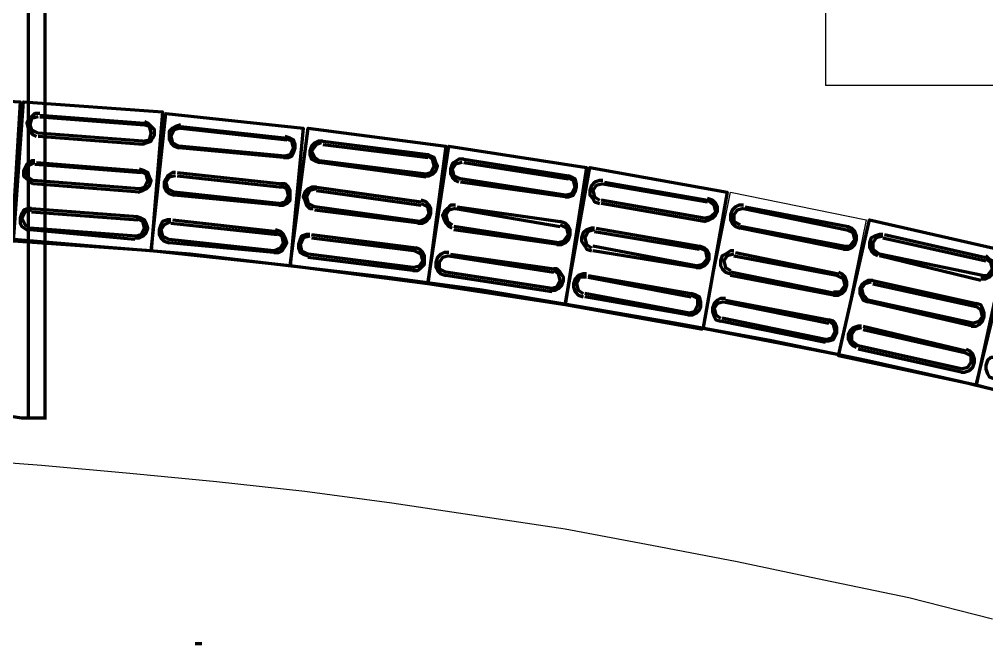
# Model space of a CAD drawing. Header units: millimetres. Extents: x 2273 to 2522, y 1034 to 1187.
# Drawn here: x 2289.445 to 2291.183, y 1110.06 to 1111.184 of the extents above; entities that cross this region are included whole.
import ezdxf

# ---------------------------------------------------------------- set-up
doc = ezdxf.new("R2010")
doc.units = ezdxf.units.MM
doc.layers.add('LAYER8', color=8, linetype='Continuous')
doc.layers.add('PAREDES', color=4, linetype='Continuous', lineweight=100)

# ---------------------------------------------------------------- blocks, each defined once
blk = doc.blocks.new('CAR')
at = {"layer": 'PAREDES', "color": 0, "linetype": 'Continuous'}
blk.add_lwpolyline([(77.0858, 146.6275), (77.074, 146.6275)], dxfattribs=at)
blk.add_lwpolyline([(77.0858, 146.6275), (77.074, 146.6275)], dxfattribs=at)
blk = doc.blocks.new('PROT')
at = {"layer": 'PAREDES', "color": 0, "linetype": 'Continuous'}
for points in [[(75.2005, 147.0333), (75.2211, 147.0333), (75.2417, 147.0333), (75.2623, 147.0363), (75.2828, 147.0392), (75.3034, 147.0392), (75.324, 147.0422), (75.3417, 147.0451), (75.3623, 147.051), (75.3828, 147.0539), (75.4005, 147.0598), (75.4211, 147.0627), (75.4387, 147.0686), (75.4564, 147.0745), (75.477, 147.0833), (75.4946, 147.0892), (75.5123, 147.0951), (75.5299, 147.1039), (75.5475, 147.1127), (75.5652, 147.1216), (75.5828, 147.1304), (75.6005, 147.1392), (75.6152, 147.148), (75.6328, 147.1598), (75.6475, 147.1716), (75.6652, 147.1804), (75.6799, 147.1922), (75.6946, 147.2039), (75.7093, 147.2157), (75.724, 147.2275), (75.7387, 147.2422), (75.7534, 147.2539), (75.7652, 147.2686), (75.7799, 147.2804), (75.7917, 147.2951), (75.8064, 147.3098), (75.8181, 147.3245), (75.8299, 147.3392), (75.8417, 147.3539), (75.8534, 147.3716), (75.8652, 147.3863), (75.874, 147.401), (75.8858, 147.4186), (75.8946, 147.4363), (75.9034, 147.451), (75.9123, 147.4686), (75.9211, 147.4863), (75.9299, 147.5039), (75.9387, 147.5216), (75.9446, 147.5392), (75.9534, 147.5569), (75.9593, 147.5775), (75.9652, 147.5951), (75.9711, 147.6157), (75.977, 147.6333), (75.9799, 147.6539), (75.9858, 147.6716), (75.9887, 147.6922), (75.9917, 147.7127), (75.9946, 147.7304), (75.9975, 147.751), (75.9975, 147.7716), (76.0005, 147.7922), (76.0005, 147.8127), (76.0005, 147.8333)], [(75.2034, 147.0304), (75.2034, 147.8333), (75.2328, 147.8333), (75.2328, 147.0304)], [(76.0034, 147.8333), (76.0034, 147.8127), (76.0034, 147.7922), (76.0064, 147.7716), (76.0064, 147.751), (76.0093, 147.7304), (76.0123, 147.7127), (76.0152, 147.6922), (76.0181, 147.6716), (76.024, 147.6539), (76.027, 147.6333), (76.0328, 147.6157), (76.0387, 147.5951), (76.0446, 147.5775), (76.0505, 147.5569), (76.0593, 147.5392), (76.0652, 147.5216), (76.074, 147.5039), (76.0828, 147.4863), (76.0917, 147.4686), (76.1005, 147.451), (76.1093, 147.4363), (76.1181, 147.4186), (76.1299, 147.401), (76.1387, 147.3863), (76.1505, 147.3716), (76.1623, 147.3539), (76.174, 147.3392), (76.1858, 147.3245), (76.1975, 147.3098), (76.2093, 147.2951), (76.224, 147.2804), (76.2358, 147.2686), (76.2505, 147.2539), (76.2652, 147.2422), (76.2799, 147.2275), (76.2946, 147.2157), (76.3093, 147.2039), (76.324, 147.1922), (76.3387, 147.1804), (76.3564, 147.1716), (76.3711, 147.1598), (76.3887, 147.148), (76.4034, 147.1392), (76.4211, 147.1304), (76.4387, 147.1216), (76.4564, 147.1127), (76.474, 147.1039), (76.4917, 147.0951), (76.5093, 147.0892), (76.527, 147.0833), (76.5446, 147.0745), (76.5652, 147.0686), (76.5828, 147.0627), (76.6034, 147.0598), (76.6211, 147.0539), (76.6417, 147.051), (76.6593, 147.0451), (76.6799, 147.0422), (76.7005, 147.0392), (76.7211, 147.0392), (76.7417, 147.0363), (76.7623, 147.0333), (76.7828, 147.0333), (76.8034, 147.0333)], [(76.8034, 147.8333), (76.774, 147.8333), (76.774, 147.0304)], [(76.8034, 147.8333), (76.8034, 147.0304)]]:
    blk.add_lwpolyline(points, dxfattribs=at)
blk = doc.blocks.new('KJIUY')
at = {"layer": 'PAREDES', "color": 160, "linetype": 'Continuous'}
for points in [[(76.7446, 147.351), (76.4946, 147.3657), (76.5093, 147.6157), (76.7593, 147.601), (76.7446, 147.351)], [(76.9946, 147.3333), (76.7475, 147.351), (76.7652, 147.601), (77.0152, 147.5833), (76.9946, 147.3333)], [(76.7946, 147.5804), (76.7858, 147.5804), (76.7799, 147.5745), (76.774, 147.5686), (76.7711, 147.5627), (76.774, 147.5539), (76.777, 147.548), (76.7828, 147.5422), (76.7887, 147.5392)], [(76.7946, 147.5775), (76.9828, 147.5627)], [(77.2446, 147.3069), (76.9946, 147.3333), (77.0211, 147.5804), (77.2681, 147.5539), (77.2446, 147.3069)], [(76.7917, 147.5745), (76.7799, 147.5716), (76.777, 147.5598), (76.7799, 147.551), (76.7917, 147.5451)], [(76.7946, 147.5745), (76.9828, 147.5598)], [(76.9799, 147.5245), (76.9858, 147.5275), (76.9946, 147.5304), (76.9975, 147.5363), (77.0005, 147.5422), (77.0005, 147.551), (76.9946, 147.5569), (76.9887, 147.5627), (76.9828, 147.5657)], [(76.9799, 147.5304), (76.9917, 147.5333), (76.9946, 147.5451), (76.9917, 147.5569), (76.9828, 147.5598)], [(77.0475, 147.5598), (77.0387, 147.5569), (77.0328, 147.5539), (77.027, 147.548), (77.027, 147.5422), (77.027, 147.5333), (77.0299, 147.5275), (77.0358, 147.5216), (77.0446, 147.5186)], [(76.9799, 147.5304), (76.7917, 147.5451)], [(77.0475, 147.5539), (77.0358, 147.551), (77.0299, 147.5392), (77.0328, 147.5275), (77.0446, 147.5216)], [(77.0475, 147.5569), (77.2387, 147.5363)], [(77.0475, 147.5539), (77.2387, 147.5333)], [(77.4917, 147.2745), (77.2446, 147.3069), (77.277, 147.5539), (77.524, 147.5216), (77.4917, 147.2745)], [(76.9799, 147.5245), (76.7917, 147.5392)], [(77.2328, 147.501), (77.2417, 147.501), (77.2475, 147.5039), (77.2505, 147.5098), (77.2534, 147.5186), (77.2534, 147.5245), (77.2505, 147.5333), (77.2446, 147.5363), (77.2358, 147.5392)], [(77.2328, 147.5039), (77.2446, 147.5069), (77.2505, 147.5186), (77.2475, 147.5304), (77.2358, 147.5363)], [(77.3034, 147.5304), (77.2946, 147.5304), (77.2887, 147.5275), (77.2828, 147.5216), (77.2799, 147.5127), (77.2799, 147.5069), (77.2828, 147.498), (77.2887, 147.4951), (77.2975, 147.4922)], [(77.3005, 147.5275), (77.2917, 147.5245), (77.2828, 147.5127), (77.2887, 147.501), (77.2975, 147.4951)], [(77.3034, 147.5304), (77.4917, 147.5069)], [(77.3034, 147.5245), (77.4917, 147.501)], [(77.2358, 147.5039), (77.0446, 147.5216)], [(77.2328, 147.501), (77.0446, 147.5186)], [(77.4858, 147.4686), (77.4946, 147.4686), (77.5005, 147.4716), (77.5064, 147.4775), (77.5093, 147.4863), (77.5064, 147.4922), (77.5034, 147.501), (77.4975, 147.5039), (77.4917, 147.5069)], [(77.7387, 147.2363), (77.4917, 147.2745), (77.5299, 147.5216), (77.777, 147.4833), (77.7387, 147.2363)], [(76.7858, 147.4951), (76.7799, 147.4951), (76.7711, 147.4892), (76.7681, 147.4833), (76.7652, 147.4775), (76.7652, 147.4686), (76.7711, 147.4627), (76.777, 147.4569), (76.7828, 147.4539)], [(76.7858, 147.4922), (76.774, 147.4863), (76.7681, 147.4775), (76.774, 147.4657), (76.7828, 147.4598)], [(76.7887, 147.4922), (76.977, 147.4775)], [(77.4887, 147.4716), (77.2975, 147.4951)], [(77.4887, 147.4657), (77.2975, 147.4922)], [(77.4858, 147.4716), (77.4975, 147.4745), (77.5034, 147.4863), (77.5005, 147.498), (77.4917, 147.5039)], [(77.5564, 147.498), (77.5475, 147.498), (77.5387, 147.4922), (77.5358, 147.4892), (77.5328, 147.4804), (77.5328, 147.4716), (77.5358, 147.4657), (77.5417, 147.4598), (77.5475, 147.4569)], [(77.5534, 147.4922), (77.5417, 147.4892), (77.5358, 147.4804), (77.5387, 147.4686), (77.5505, 147.4627)], [(77.5564, 147.498), (77.7446, 147.4686)], [(77.5564, 147.4922), (77.7446, 147.4627)], [(76.7858, 147.4892), (76.977, 147.4745)], [(76.9711, 147.4392), (76.9799, 147.4422), (76.9858, 147.4451), (76.9917, 147.451), (76.9946, 147.4598), (76.9917, 147.4657), (76.9887, 147.4745), (76.9828, 147.4775), (76.974, 147.4804)], [(76.974, 147.4451), (76.9828, 147.448), (76.9887, 147.4598), (76.9858, 147.4716), (76.974, 147.4775)], [(77.0387, 147.4745), (77.0328, 147.4745), (77.024, 147.4686), (77.0211, 147.4627), (77.0181, 147.4569), (77.0181, 147.448), (77.0211, 147.4422), (77.027, 147.4363), (77.0358, 147.4333)], [(77.0417, 147.4745), (77.2299, 147.4539)], [(77.9858, 147.1922), (77.7387, 147.2363), (77.7828, 147.4833), (78.0299, 147.4392), (77.9858, 147.1922)], [(76.974, 147.4451), (76.7828, 147.4598)], [(77.0387, 147.4686), (77.027, 147.4657), (77.0211, 147.4569), (77.024, 147.4451), (77.0358, 147.4392)], [(77.0417, 147.4686), (77.2299, 147.448)], [(77.7387, 147.4333), (77.5505, 147.4627)], [(77.7387, 147.4304), (77.5505, 147.4569)], [(77.7387, 147.4304), (77.7446, 147.4304), (77.7534, 147.4333), (77.7564, 147.4392), (77.7593, 147.448), (77.7593, 147.4539), (77.7564, 147.4627), (77.7505, 147.4657), (77.7446, 147.4686)], [(77.7387, 147.4333), (77.7505, 147.4363), (77.7564, 147.448), (77.7534, 147.4598), (77.7417, 147.4657)], [(77.8064, 147.4598), (77.8005, 147.4598), (77.7917, 147.4569), (77.7858, 147.451), (77.7828, 147.4422), (77.7828, 147.4333), (77.7887, 147.4275), (77.7917, 147.4216), (77.8005, 147.4186)], [(77.8093, 147.4569), (77.9946, 147.4245)], [(76.974, 147.4392), (76.7828, 147.4539)], [(77.224, 147.4186), (77.0358, 147.4392)], [(77.224, 147.4157), (77.2328, 147.4157), (77.2387, 147.4186), (77.2446, 147.4245), (77.2446, 147.4333), (77.2446, 147.4422), (77.2417, 147.448), (77.2358, 147.4539), (77.227, 147.4539)], [(77.224, 147.4186), (77.2358, 147.4216), (77.2417, 147.4333), (77.2387, 147.4451), (77.227, 147.451)], [(77.2917, 147.448), (77.2828, 147.448), (77.277, 147.4451), (77.2711, 147.4392), (77.2681, 147.4304), (77.2711, 147.4245), (77.274, 147.4157), (77.2799, 147.4098), (77.2858, 147.4098)], [(77.2917, 147.4451), (77.2799, 147.4422), (77.274, 147.4304), (77.277, 147.4186), (77.2887, 147.4127)], [(77.2917, 147.448), (77.4799, 147.4216)], [(77.2917, 147.4422), (77.4799, 147.4157)], [(77.8064, 147.4539), (77.7946, 147.451), (77.7887, 147.4422), (77.7917, 147.4304), (77.8005, 147.4245)], [(77.8064, 147.4539), (77.9946, 147.4216)], [(77.224, 147.4157), (77.0358, 147.4333)], [(77.474, 147.3833), (77.4828, 147.3833), (77.4887, 147.3863), (77.4946, 147.3922), (77.4975, 147.401), (77.4975, 147.4098), (77.4946, 147.4157), (77.4887, 147.4216), (77.4799, 147.4245)], [(77.9887, 147.3922), (77.8034, 147.4245)], [(77.9887, 147.3863), (77.9975, 147.3892), (78.0034, 147.3922), (78.0093, 147.398), (78.0123, 147.4039), (78.0123, 147.4127), (78.0093, 147.4186), (78.0034, 147.4245), (77.9946, 147.4275)], [(77.9887, 147.3922), (78.0005, 147.3951), (78.0093, 147.4039), (78.0064, 147.4157), (77.9946, 147.4245)], [(76.7799, 147.4098), (76.774, 147.4098), (76.7652, 147.4069), (76.7623, 147.401), (76.7593, 147.3922), (76.7593, 147.3833), (76.7623, 147.3775), (76.7711, 147.3716), (76.777, 147.3716)], [(76.7799, 147.4069), (76.7681, 147.4039), (76.7623, 147.3922), (76.7681, 147.3804), (76.777, 147.3745)], [(76.7799, 147.4098), (76.9711, 147.3951)], [(76.7799, 147.4039), (76.9711, 147.3892)], [(77.477, 147.3863), (77.2887, 147.4127)], [(77.477, 147.3833), (77.2887, 147.4069)], [(77.477, 147.3863), (77.4887, 147.3922), (77.4946, 147.401), (77.4917, 147.4127), (77.4799, 147.4186)], [(77.5417, 147.4157), (77.5328, 147.4157), (77.527, 147.4098), (77.5211, 147.4039), (77.5181, 147.398), (77.5211, 147.3892), (77.524, 147.3833), (77.5299, 147.3775), (77.5358, 147.3745)], [(77.5417, 147.4098), (77.5299, 147.4069), (77.524, 147.398), (77.527, 147.3863), (77.5358, 147.3804)], [(77.5417, 147.4098), (77.7299, 147.3775)], [(77.5446, 147.4127), (77.7299, 147.3863)], [(77.9887, 147.3863), (77.8034, 147.4186)], [(78.0593, 147.4157), (78.0505, 147.4157), (78.0446, 147.4127), (78.0387, 147.4069), (78.0358, 147.398), (78.0358, 147.3892), (78.0387, 147.3833), (78.0446, 147.3775), (78.0534, 147.3745)], [(78.0593, 147.4098), (78.0475, 147.4069), (78.0417, 147.398), (78.0417, 147.3863), (78.0534, 147.3804)], [(78.0593, 147.4098), (78.2446, 147.3716)], [(78.0623, 147.4127), (78.2475, 147.3775)], [(76.9652, 147.3569), (76.974, 147.3569), (76.9799, 147.3598), (76.9858, 147.3657), (76.9887, 147.3745), (76.9858, 147.3833), (76.9828, 147.3892), (76.977, 147.3922), (76.9681, 147.3951)], [(76.9652, 147.3598), (76.977, 147.3627), (76.9828, 147.3745), (76.9799, 147.3863), (76.9681, 147.3922)], [(77.0299, 147.3892), (77.024, 147.3892), (77.0152, 147.3863), (77.0123, 147.3804), (77.0093, 147.3716), (77.0093, 147.3627), (77.0123, 147.3569), (77.0181, 147.351), (77.027, 147.348)], [(77.0299, 147.3863), (77.0181, 147.3804), (77.0123, 147.3716), (77.0152, 147.3598), (77.027, 147.3539)], [(77.0328, 147.3892), (77.2211, 147.3686)], [(77.724, 147.3451), (77.7328, 147.3451), (77.7387, 147.348), (77.7446, 147.3539), (77.7475, 147.3627), (77.7475, 147.3716), (77.7446, 147.3775), (77.7387, 147.3833), (77.7299, 147.3863)], [(78.477, 147.0922), (78.2299, 147.1451), (78.2858, 147.3892), (78.5299, 147.3333), (78.477, 147.0922)], [(76.9681, 147.3598), (76.777, 147.3745)], [(76.9652, 147.3539), (76.777, 147.3716)], [(77.0299, 147.3833), (77.2211, 147.3627)], [(77.2152, 147.3304), (77.224, 147.3304), (77.2299, 147.3333), (77.2358, 147.3422), (77.2387, 147.348), (77.2358, 147.3569), (77.2328, 147.3627), (77.227, 147.3686), (77.2181, 147.3716)], [(77.727, 147.348), (77.5387, 147.3775)], [(77.727, 147.3451), (77.5387, 147.3716)], [(77.724, 147.348), (77.7358, 147.351), (77.7446, 147.3627), (77.7417, 147.3745), (77.7299, 147.3804)], [(77.7917, 147.3745), (77.7858, 147.3745), (77.777, 147.3716), (77.7711, 147.3657), (77.7681, 147.3569), (77.7681, 147.351), (77.774, 147.3422), (77.777, 147.3363), (77.7858, 147.3333)], [(77.7917, 147.3716), (77.7799, 147.3686), (77.774, 147.3569), (77.777, 147.3451), (77.7858, 147.3392)], [(77.7917, 147.3686), (77.9799, 147.3363)], [(77.7946, 147.3745), (77.9799, 147.3422)], [(78.2387, 147.3422), (78.0534, 147.3775)], [(78.2387, 147.3363), (78.0534, 147.3745)], [(78.2387, 147.3363), (78.2475, 147.3363), (78.2534, 147.3392), (78.2593, 147.3451), (78.2623, 147.3539), (78.2623, 147.3598), (78.2593, 147.3686), (78.2534, 147.3745), (78.2475, 147.3775)], [(78.2387, 147.3422), (78.2505, 147.3422), (78.2593, 147.3539), (78.2564, 147.3657), (78.2446, 147.3716)], [(77.2152, 147.3333), (77.027, 147.3539)], [(77.2152, 147.3333), (77.227, 147.3392), (77.2328, 147.348), (77.2299, 147.3598), (77.2181, 147.3657)], [(77.2799, 147.3627), (77.274, 147.3627), (77.2652, 147.3598), (77.2623, 147.3539), (77.2593, 147.3451), (77.2593, 147.3392), (77.2623, 147.3304), (77.2681, 147.3275), (77.277, 147.3245)], [(77.2799, 147.3598), (77.2681, 147.3569), (77.2623, 147.3451), (77.2652, 147.3333), (77.277, 147.3275)], [(77.2828, 147.3627), (77.4711, 147.3392)], [(77.2828, 147.3569), (77.4711, 147.3333)], [(78.3093, 147.3627), (78.3034, 147.3627), (78.2946, 147.3598), (78.2887, 147.3569), (78.2858, 147.348), (78.2858, 147.3392), (78.2887, 147.3333), (78.2946, 147.3275), (78.3005, 147.3245)], [(78.3093, 147.3598), (78.2975, 147.3569), (78.2917, 147.348), (78.2917, 147.3363), (78.3034, 147.3275)], [(78.3093, 147.3569), (78.4946, 147.3157)], [(78.3123, 147.3627), (78.4946, 147.3216)], [(77.2152, 147.3304), (77.027, 147.348)], [(77.4652, 147.298), (77.474, 147.298), (77.4799, 147.3039), (77.4858, 147.3098), (77.4858, 147.3157), (77.4858, 147.3245), (77.4828, 147.3304), (77.477, 147.3363), (77.4711, 147.3392)], [(77.4652, 147.3039), (77.477, 147.3069), (77.4828, 147.3157), (77.4799, 147.3275), (77.4681, 147.3333)], [(77.974, 147.3069), (77.7887, 147.3422)], [(77.974, 147.3039), (77.7887, 147.3333)], [(77.974, 147.3039), (77.9828, 147.3039), (77.9887, 147.3069), (77.9946, 147.3127), (77.9975, 147.3186), (77.9975, 147.3275), (77.9946, 147.3333), (77.9887, 147.3392), (77.9799, 147.3422)], [(77.974, 147.3069), (77.9858, 147.3098), (77.9946, 147.3186), (77.9917, 147.3333), (77.9799, 147.3392)], [(78.0417, 147.3333), (78.0358, 147.3333), (78.027, 147.3275), (78.0211, 147.3245), (78.0181, 147.3157), (78.0181, 147.3069), (78.0211, 147.301), (78.027, 147.2951), (78.0358, 147.2922)], [(78.7181, 147.0304), (78.477, 147.0922), (78.5358, 147.3333), (78.7799, 147.2716), (78.7181, 147.0304)], [(77.4652, 147.3039), (77.277, 147.3275)], [(77.4652, 147.298), (77.277, 147.3216)], [(77.5299, 147.3304), (77.5211, 147.3304), (77.5152, 147.3275), (77.5093, 147.3216), (77.5064, 147.3127), (77.5064, 147.3039), (77.5093, 147.298), (77.5152, 147.2922), (77.524, 147.2892)], [(77.5299, 147.3245), (77.5181, 147.3216), (77.5123, 147.3127), (77.5123, 147.301), (77.524, 147.2951)], [(77.5299, 147.3245), (77.7181, 147.2951)], [(77.5328, 147.3275), (77.7181, 147.301)], [(78.0417, 147.3275), (78.0299, 147.3245), (78.024, 147.3157), (78.027, 147.3039), (78.0358, 147.298)], [(78.0417, 147.3245), (78.2299, 147.2892)], [(78.0446, 147.3304), (78.2299, 147.2922)], [(78.4887, 147.2892), (78.3034, 147.3275)], [(78.4858, 147.2804), (78.3034, 147.3245)], [(78.4858, 147.2833), (78.4946, 147.2833), (78.5005, 147.2863), (78.5064, 147.2922), (78.5093, 147.298), (78.5093, 147.3069), (78.5064, 147.3157), (78.5005, 147.3186), (78.4946, 147.3245)], [(78.4858, 147.2892), (78.4975, 147.2892), (78.5064, 147.301), (78.5034, 147.3127), (78.4946, 147.3186)], [(77.7123, 147.2627), (77.7211, 147.2627), (77.727, 147.2657), (77.7328, 147.2716), (77.7358, 147.2804), (77.7358, 147.2863), (77.7299, 147.2951), (77.724, 147.301), (77.7181, 147.301)], [(77.7152, 147.2657), (77.524, 147.2951)], [(77.7152, 147.2598), (77.524, 147.2892)], [(77.7123, 147.2657), (77.724, 147.2686), (77.7299, 147.2804), (77.727, 147.2922), (77.7181, 147.298)], [(77.777, 147.2922), (77.7711, 147.2922), (77.7623, 147.2892), (77.7564, 147.2833), (77.7534, 147.2745), (77.7534, 147.2686), (77.7564, 147.2598), (77.7623, 147.2539), (77.7711, 147.251)], [(77.777, 147.2863), (77.7652, 147.2863), (77.7593, 147.2745), (77.7623, 147.2627), (77.7711, 147.2569)], [(77.7799, 147.2892), (77.9652, 147.2569)], [(77.7799, 147.2863), (77.9652, 147.251)], [(78.224, 147.2569), (78.0358, 147.2951)], [(78.2211, 147.2539), (78.0358, 147.2892)], [(78.2211, 147.2539), (78.2299, 147.2539), (78.2358, 147.2569), (78.2417, 147.2627), (78.2446, 147.2716), (78.2446, 147.2775), (78.2417, 147.2863), (78.2358, 147.2922), (78.2299, 147.2951)], [(78.2211, 147.2598), (78.2328, 147.2598), (78.2417, 147.2716), (78.2387, 147.2833), (78.227, 147.2892)], [(78.2917, 147.2804), (78.2828, 147.2804), (78.277, 147.2775), (78.2711, 147.2716), (78.2681, 147.2657), (78.2681, 147.2569), (78.2711, 147.251), (78.274, 147.2451), (78.2828, 147.2422)], [(78.2887, 147.2775), (78.277, 147.2745), (78.2711, 147.2657), (78.274, 147.2539), (78.2828, 147.2451)], [(78.2917, 147.2804), (78.477, 147.2392)], [(78.2917, 147.2745), (78.477, 147.2333)], [(77.9623, 147.2216), (77.774, 147.2569)], [(77.9593, 147.2186), (77.774, 147.251)], [(77.9593, 147.2186), (77.9681, 147.2186), (77.974, 147.2216), (77.9799, 147.2275), (77.9828, 147.2333), (77.9828, 147.2422), (77.9799, 147.251), (77.974, 147.2539), (77.9652, 147.2569)], [(77.9593, 147.2216), (77.9711, 147.2245), (77.977, 147.2363), (77.977, 147.248), (77.9652, 147.2539)], [(78.027, 147.248), (78.0181, 147.248), (78.0123, 147.2451), (78.0064, 147.2392), (78.0034, 147.2304), (78.0034, 147.2245), (78.0064, 147.2157), (78.0093, 147.2098), (78.0181, 147.2069)], [(78.024, 147.2422), (78.0123, 147.2392), (78.0064, 147.2304), (78.0093, 147.2186), (78.0181, 147.2127)], [(78.024, 147.2422), (78.2123, 147.2039)], [(78.027, 147.2451), (78.2123, 147.2098)], [(78.4711, 147.2039), (78.2828, 147.2451)], [(78.4711, 147.198), (78.2828, 147.2422)], [(78.4681, 147.198), (78.477, 147.198), (78.4828, 147.201), (78.4887, 147.2069), (78.4917, 147.2157), (78.4917, 147.2216), (78.4887, 147.2304), (78.4858, 147.2363), (78.477, 147.2392)], [(78.4711, 147.2039), (78.4828, 147.2069), (78.4887, 147.2157), (78.4858, 147.2275), (78.477, 147.2333)], [(78.2064, 147.1745), (78.0211, 147.2127)], [(78.2064, 147.1686), (78.0181, 147.2069)], [(78.2034, 147.1716), (78.2123, 147.1716), (78.2211, 147.1745), (78.224, 147.1804), (78.227, 147.1863), (78.227, 147.1951), (78.224, 147.2039), (78.2211, 147.2069), (78.2123, 147.2098)], [(78.2064, 147.1745), (78.2181, 147.1775), (78.224, 147.1892), (78.2211, 147.201), (78.2123, 147.2069)], [(78.2711, 147.198), (78.2652, 147.198), (78.2564, 147.1951), (78.2505, 147.1892), (78.2475, 147.1833), (78.2475, 147.1745), (78.2505, 147.1686), (78.2564, 147.1627), (78.2623, 147.1598)], [(78.2711, 147.1951), (78.2593, 147.1922), (78.2534, 147.1833), (78.2534, 147.1716), (78.2652, 147.1627)], [(78.274, 147.198), (78.4593, 147.1539)], [(78.274, 147.1922), (78.4564, 147.151)], [(78.4505, 147.1216), (78.2652, 147.1627)], [(78.4505, 147.1157), (78.2652, 147.1569)], [(78.4505, 147.1157), (78.4564, 147.1157), (78.4652, 147.1186), (78.4711, 147.1245), (78.474, 147.1333), (78.474, 147.1392), (78.4711, 147.148), (78.4652, 147.1539), (78.4593, 147.1569)], [(78.4505, 147.1216), (78.4623, 147.1245), (78.4681, 147.1333), (78.4681, 147.1451), (78.4564, 147.151)], [(78.5181, 147.1422), (78.5093, 147.1422), (78.5034, 147.1422), (78.4975, 147.1363), (78.4946, 147.1275), (78.4946, 147.1216), (78.4975, 147.1127), (78.5005, 147.1069), (78.5093, 147.1039)]]:
    blk.add_lwpolyline(points, dxfattribs=at)
at = {"layer": 'PAREDES', "color": 0, "linetype": 'Continuous'}
blk.add_lwpolyline([(80.2623, 146.501), (80.1034, 146.5686), (79.9417, 146.6333), (79.7799, 146.6951), (79.6181, 146.7539), (79.4534, 146.8127), (79.2887, 146.8657), (79.124, 146.9186), (78.9564, 146.9657), (78.7887, 147.0127), (78.6211, 147.0569), (78.4505, 147.098), (78.2799, 147.1363), (78.1093, 147.1716), (77.9358, 147.2039), (77.7623, 147.2333), (77.5887, 147.2627), (77.4152, 147.2863), (77.2417, 147.3069), (77.0652, 147.3275), (76.8887, 147.3422), (76.7123, 147.3569)], dxfattribs=at)

msp = doc.modelspace()

# ---------------------------------------------------------------- linework, layer by layer
at = {"layer": 'LAYER8', "linetype": 'Continuous'}
for points in [[(2290.8931, 1111.3471), (2290.8931, 1111.0648)], [(2292.6931, 1111.0648), (2290.8931, 1111.0648)]]:
    msp.add_lwpolyline(points, dxfattribs=at)
at = {"layer": 'LAYER8', "color": 160, "linetype": 'Continuous'}
msp.add_lwpolyline([(2290.9166, 1110.5795), (2290.6725, 1110.6265), (2290.7225, 1110.8736), (2290.9666, 1110.8236), (2290.9166, 1110.5795)], dxfattribs=at)
at = {"layer": 'LAYER8', "color": 0, "linetype": 'Continuous'}
msp.add_lwpolyline([(2291.1931, 1110.106), (2291.0431, 1110.1442), (2290.8902, 1110.1765), (2290.7343, 1110.2089), (2290.5813, 1110.2383), (2290.4255, 1110.2677), (2290.2696, 1110.2913), (2290.1137, 1110.3148), (2289.9578, 1110.3354), (2289.799, 1110.353), (2289.6431, 1110.3677), (2289.4843, 1110.3824), (2289.3255, 1110.3942)], dxfattribs=at)

# ---------------------------------------------------------------- block references
at = {"layer": 'LAYER8', "linetype": 'ByBlock'}
for name in ['PROT', 'CAR']:
    msp.add_blockref(name, (2212.6867, 963.4344), dxfattribs=at)
at = {"layer": 'LAYER8', "color": 0, "linetype": 'ByBlock'}
msp.add_blockref('KJIUY', (2212.6867, 963.4344), dxfattribs=at)

doc.saveas('drawing.dxf')
